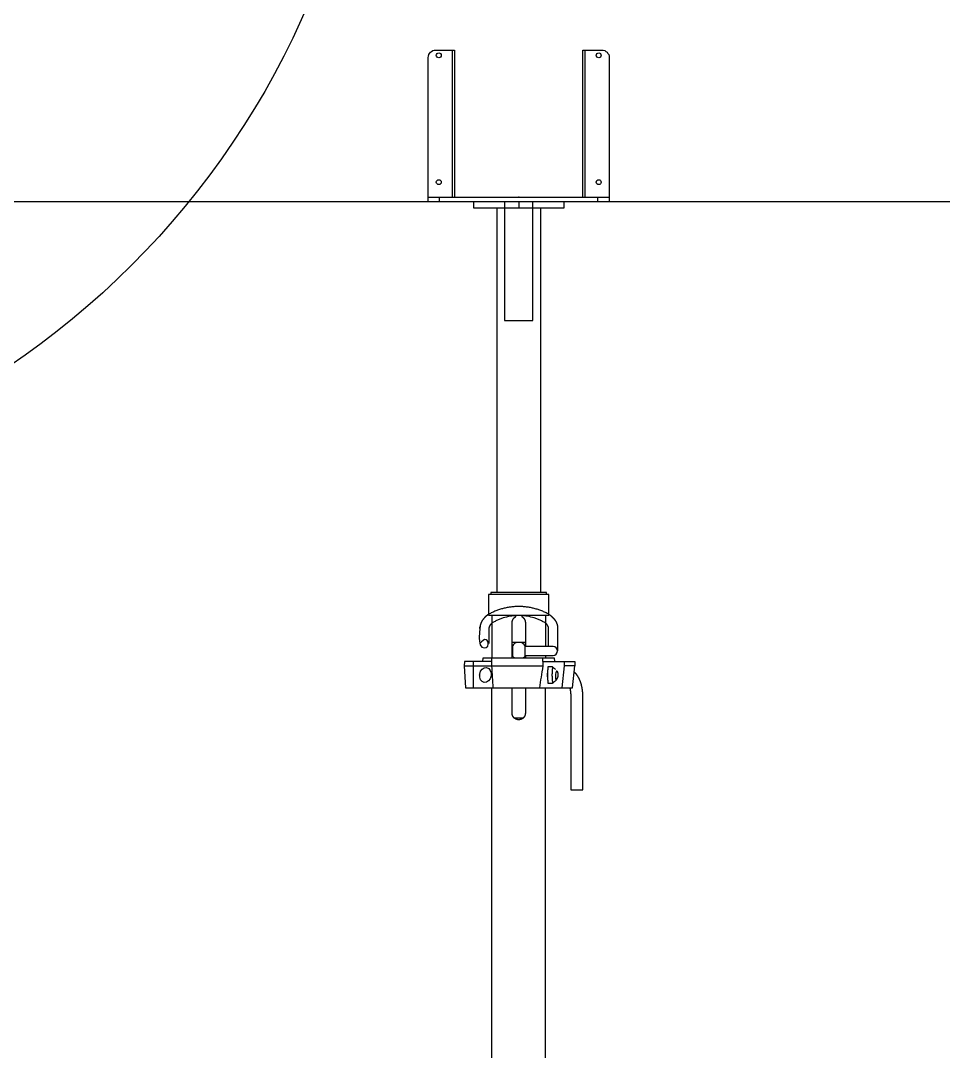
# Model space of a CAD drawing. Header units: millimetres. Extents: x 1924 to 471109, y -30014 to 109986.
# Drawn here: x 420185 to 421408, y 29978 to 31343 of the extents above; entities that cross this region are included whole.
import ezdxf

# ---------------------------------------------------------------- set-up
doc = ezdxf.new("R2010")
doc.units = ezdxf.units.MM
doc.header["$LTSCALE"] = 100
doc.linetypes.add('104', pattern=[4, 2, -2])
doc.layers.add('D NOSNIKY', color=7, linetype='Continuous', true_color=0x994d4d)
doc.layers.add('detaily', color=10, linetype='Continuous')
doc.layers.add('PERI_HELPLINE', color=140, linetype='Continuous', plot=False)
doc.layers.add('PERI_HIDDEN', color=30, linetype='104', plot=False)

msp = doc.modelspace()

# ---------------------------------------------------------------- linework, layer by layer
at = {"color": 0, "linetype": 'ByBlock'}
for p, q in [((420756.915, 31109.112), (420756.915, 31304.112)), ((420932.915, 31109.112), (420932.915, 31304.112)), ((420724.915, 31109.112), (420964.915, 31109.112))]:
    msp.add_line(p, q, dxfattribs=at).dxf.unprotected_set("ltscale", 0)
for p, q in [((420815.915, 31095.112), (420815.915, 30585.612)), ((420873.915, 31095.112), (420873.915, 30585.612)), ((420809.37, 30555.612), (420809.37, 30499.112)), ((420880.46, 30555.612), (420880.46, 30514.112)), ((420853.665, 30519.112), (420836.165, 30519.112)), ((420853.665, 30502.112), (420853.665, 30499.112)), ((420880.46, 30502.112), (420880.46, 30499.112)), ((420905.185, 30494.112), (420905.185, 30488.112)), ((420850.772, 30419.112), (420839.057, 30419.112))]:
    msp.add_line(p, q, dxfattribs=at)
msp.add_lwpolyline([(420929.915, 31109.112), (420929.915, 31304.112), (420954.915, 31304.112, -0.41421356), (420964.915, 31294.112), (420964.915, 31103.112), (420724.915, 31103.112), (420724.915, 31294.112, -0.41421356), (420734.915, 31304.112), (420759.915, 31304.112), (420759.915, 31109.112)], format="xyb", dxfattribs=at).dxf.unprotected_set("ltscale", 0)
msp.add_lwpolyline([(420904.915, 31103.112), (420784.915, 31103.112), (420784.915, 31095.112), (420904.915, 31095.112)], close=True)
msp.add_lwpolyline([(420884.915, 30555.612), (420884.915, 30582.612), (420804.915, 30582.612), (420804.915, 30555.612)], close=True, dxfattribs=at)
for points in [[(420881.915, 30582.612), (420881.915, 30585.612), (420807.915, 30585.612), (420807.915, 30582.612)], [(420836.165, 30499.112), (420836.165, 30545.612), (420836.166, 30545.757), (420836.17, 30545.902), (420836.176, 30546.049), (420836.185, 30546.196), (420836.197, 30546.343), (420836.21, 30546.491), (420836.227, 30546.639), (420836.246, 30546.788), (420836.268, 30546.936), (420836.292, 30547.085), (420836.319, 30547.233), (420836.348, 30547.382), (420836.38, 30547.53), (420836.414, 30547.678), (420836.451, 30547.825), (420836.491, 30547.972), (420836.533, 30548.119), (420836.578, 30548.265), (420836.625, 30548.41), (420836.675, 30548.555), (420836.727, 30548.698), (420836.782, 30548.841), (420836.84, 30548.982), (420836.9, 30549.123), (420836.963, 30549.262), (420837.028, 30549.4), (420837.096, 30549.537), (420837.166, 30549.673), (420837.238, 30549.807), (420837.312, 30549.94), (420837.388, 30550.071), (420837.467, 30550.2), (420837.548, 30550.328), (420837.63, 30550.455), (420837.715, 30550.579), (420837.801, 30550.702), (420837.889, 30550.823), (420837.979, 30550.943), (420838.07, 30551.06), (420838.163, 30551.175), (420838.257, 30551.288), (420838.353, 30551.399), (420838.451, 30551.508), (420838.549, 30551.615), (420838.649, 30551.72), (420838.751, 30551.822), (420838.854, 30551.922), (420838.959, 30552.022), (420839.067, 30552.12), (420839.177, 30552.217), (420839.289, 30552.312), (420839.403, 30552.406), (420839.519, 30552.499), (420839.637, 30552.59), (420839.757, 30552.679), (420839.879, 30552.766), (420840.003, 30552.852), (420840.128, 30552.935), (420840.255, 30553.017), (420840.384, 30553.097), (420840.514, 30553.174), (420840.646, 30553.25), (420840.78, 30553.323), (420840.915, 30553.394), (420840.915, 30555.612)], [(420848.915, 30555.612), (420848.915, 30553.394), (420849.05, 30553.323), (420849.183, 30553.25), (420849.315, 30553.174), (420849.446, 30553.097), (420849.574, 30553.017), (420849.701, 30552.935), (420849.827, 30552.852), (420849.951, 30552.766), (420850.072, 30552.679), (420850.192, 30552.59), (420850.31, 30552.499), (420850.427, 30552.406), (420850.541, 30552.312), (420850.653, 30552.217), (420850.762, 30552.12), (420850.87, 30552.022), (420850.976, 30551.922), (420851.079, 30551.822), (420851.18, 30551.72), (420851.28, 30551.615), (420851.379, 30551.508), (420851.476, 30551.399), (420851.572, 30551.288), (420851.667, 30551.175), (420851.76, 30551.06), (420851.851, 30550.943), (420851.941, 30550.823), (420852.029, 30550.702), (420852.115, 30550.579), (420852.199, 30550.455), (420852.282, 30550.328), (420852.362, 30550.2), (420852.441, 30550.071), (420852.518, 30549.94), (420852.592, 30549.807), (420852.664, 30549.673), (420852.734, 30549.537), (420852.801, 30549.4), (420852.867, 30549.262), (420852.929, 30549.123), (420852.989, 30548.982), (420853.047, 30548.841), (420853.102, 30548.698), (420853.155, 30548.555), (420853.204, 30548.41), (420853.252, 30548.265), (420853.296, 30548.119), (420853.339, 30547.972), (420853.378, 30547.825), (420853.415, 30547.678), (420853.45, 30547.53), (420853.481, 30547.382), (420853.511, 30547.233), (420853.538, 30547.085), (420853.562, 30546.936), (420853.583, 30546.788), (420853.602, 30546.639), (420853.619, 30546.491), (420853.633, 30546.343), (420853.644, 30546.196), (420853.653, 30546.049), (420853.66, 30545.902), (420853.663, 30545.757), (420853.665, 30545.612), (420853.665, 30514.112)], [(420884.994, 30556.517), (420884.994, 30556.517), (420885.072, 30556.464), (420885.151, 30556.41), (420885.229, 30556.356), (420885.307, 30556.302), (420885.385, 30556.247), (420885.462, 30556.193), (420885.54, 30556.138), (420885.617, 30556.083), (420885.694, 30556.028), (420885.771, 30555.973), (420885.847, 30555.918), (420885.923, 30555.863), (420886, 30555.807), (420886.076, 30555.752), (420886.151, 30555.696), (420886.227, 30555.64), (420886.302, 30555.584), (420886.377, 30555.528), (420886.452, 30555.472), (420886.527, 30555.415), (420886.601, 30555.359), (420886.675, 30555.302), (420886.749, 30555.245), (420886.823, 30555.188), (420886.897, 30555.131), (420886.97, 30555.073), (420887.043, 30555.016), (420887.116, 30554.958), (420887.189, 30554.901), (420887.261, 30554.843), (420887.334, 30554.785), (420887.406, 30554.726), (420887.478, 30554.668), (420887.549, 30554.61), (420887.621, 30554.551), (420887.692, 30554.492), (420887.763, 30554.433), (420887.833, 30554.374), (420887.904, 30554.315), (420887.974, 30554.256), (420888.044, 30554.196), (420888.114, 30554.137), (420888.184, 30554.077), (420888.253, 30554.017), (420888.322, 30553.957), (420888.391, 30553.896), (420888.46, 30553.836), (420888.528, 30553.776), (420888.597, 30553.715), (420888.665, 30553.654), (420888.732, 30553.593), (420888.8, 30553.532), (420888.867, 30553.471), (420888.934, 30553.409), (420889.001, 30553.347), (420889.068, 30553.286), (420889.134, 30553.224), (420889.201, 30553.162), (420889.267, 30553.1), (420889.332, 30553.037), (420889.398, 30552.975), (420889.463, 30552.912), (420889.528, 30552.849), (420889.593, 30552.786), (420889.658, 30552.723), (420889.722, 30552.66), (420889.786, 30552.596), (420889.85, 30552.533), (420889.914, 30552.469), (420889.977, 30552.405), (420890.04, 30552.341), (420890.103, 30552.277), (420890.166, 30552.212), (420890.228, 30552.148), (420890.29, 30552.083), (420890.352, 30552.018), (420890.414, 30551.953), (420890.475, 30551.888), (420890.536, 30551.823), (420890.597, 30551.757), (420890.658, 30551.692), (420890.718, 30551.626), (420890.778, 30551.56), (420890.838, 30551.494), (420890.898, 30551.428), (420890.957, 30551.362), (420891.016, 30551.295), (420891.075, 30551.228), (420891.133, 30551.162), (420891.192, 30551.095), (420891.25, 30551.027), (420891.308, 30550.96), (420891.365, 30550.893), (420891.422, 30550.825), (420891.479, 30550.757), (420891.536, 30550.689), (420891.593, 30550.621), (420891.649, 30550.553), (420891.705, 30550.485), (420891.76, 30550.416), (420891.816, 30550.348), (420891.871, 30550.279), (420891.926, 30550.21), (420891.98, 30550.141), (420892.034, 30550.071), (420892.088, 30550.002), (420892.142, 30549.932), (420892.196, 30549.863), (420892.249, 30549.793), (420892.302, 30549.723), (420892.354, 30549.652), (420892.406, 30549.582), (420892.459, 30549.511), (420892.51, 30549.441), (420892.562, 30549.37), (420892.613, 30549.299), (420892.664, 30549.228), (420892.714, 30549.156), (420892.765, 30549.085), (420892.815, 30549.013), (420892.864, 30548.941), (420892.914, 30548.87), (420892.963, 30548.797), (420893.012, 30548.725), (420893.06, 30548.653), (420893.109, 30548.58), (420893.157, 30548.508), (420893.204, 30548.435), (420893.252, 30548.362), (420893.299, 30548.288), (420893.345, 30548.215), (420893.392, 30548.142), (420893.438, 30548.068), (420893.484, 30547.994), (420893.529, 30547.92), (420893.575, 30547.846), (420893.62, 30547.772), (420893.664, 30547.697), (420893.708, 30547.623), (420893.752, 30547.548), (420893.796, 30547.473), (420893.84, 30547.398), (420893.883, 30547.323), (420893.925, 30547.248), (420893.968, 30547.172), (420894.01, 30547.096), (420894.052, 30547.02), (420894.093, 30546.944), (420894.134, 30546.868), (420894.175, 30546.792), (420894.216, 30546.716), (420894.256, 30546.639), (420894.296, 30546.562), (420894.335, 30546.485), (420894.375, 30546.408), (420894.414, 30546.331), (420894.452, 30546.253), (420894.491, 30546.176), (420894.528, 30546.098), (420894.566, 30546.02), (420894.603, 30545.942), (420894.64, 30545.864), (420894.677, 30545.786), (420894.713, 30545.707), (420894.749, 30545.628), (420894.784, 30545.55), (420894.819, 30545.471), (420894.854, 30545.392), (420894.889, 30545.312), (420894.923, 30545.233), (420894.956, 30545.153), (420894.99, 30545.074), (420895.023, 30544.994), (420895.055, 30544.914), (420895.088, 30544.834), (420895.12, 30544.753), (420895.151, 30544.673), (420895.182, 30544.592), (420895.213, 30544.512), (420895.244, 30544.431), (420895.274, 30544.35), (420895.303, 30544.269), (420895.333, 30544.188), (420895.362, 30544.106), (420895.39, 30544.025), (420895.419, 30543.943), (420895.447, 30543.862), (420895.474, 30543.78), (420895.501, 30543.698), (420895.528, 30543.616), (420895.554, 30543.534), (420895.58, 30543.452), (420895.606, 30543.369), (420895.631, 30543.287), (420895.656, 30543.204), (420895.681, 30543.122), (420895.705, 30543.039), (420895.728, 30542.956), (420895.752, 30542.873), (420895.775, 30542.79), (420895.797, 30542.707), (420895.819, 30542.623), (420895.841, 30542.54), (420895.863, 30542.457), (420895.884, 30542.373), (420895.904, 30542.289), (420895.925, 30542.206), (420895.944, 30542.122), (420895.964, 30542.038), (420895.983, 30541.954), (420896.002, 30541.87), (420896.02, 30541.786), (420896.038, 30541.701), (420896.055, 30541.617), (420896.072, 30541.533), (420896.089, 30541.448), (420896.105, 30541.364), (420896.121, 30541.279), (420896.136, 30541.194), (420896.151, 30541.109), (420896.166, 30541.025), (420896.18, 30540.94), (420896.194, 30540.855), (420896.208, 30540.77), (420896.221, 30540.685), (420896.233, 30540.6), (420896.245, 30540.514), (420896.257, 30540.429), (420896.268, 30540.344), (420896.279, 30540.258), (420896.29, 30540.173), (420896.3, 30540.088), (420896.31, 30540.002), (420896.319, 30539.916), (420896.328, 30539.831), (420896.336, 30539.745), (420896.344, 30539.66), (420896.352, 30539.574), (420896.359, 30539.488), (420896.366, 30539.402), (420896.372, 30539.316), (420896.378, 30539.231), (420896.383, 30539.145), (420896.388, 30539.059), (420896.393, 30538.973), (420896.397, 30538.887), (420896.401, 30538.801), (420896.404, 30538.715), (420896.407, 30538.629), (420896.409, 30538.542), (420896.411, 30538.456), (420896.413, 30538.37), (420896.414, 30538.284), (420896.415, 30538.198), (420896.415, 30538.112), (420896.415, 30508.112)], [(420809.37, 30544.891), (420809.299, 30544.829), (420809.23, 30544.768), (420809.161, 30544.706), (420809.093, 30544.644), (420809.025, 30544.583), (420808.958, 30544.521), (420808.892, 30544.46), (420808.827, 30544.398), (420808.762, 30544.337), (420808.698, 30544.276), (420808.635, 30544.214), (420808.572, 30544.153), (420808.51, 30544.092), (420808.449, 30544.031), (420808.388, 30543.97), (420808.328, 30543.909), (420808.269, 30543.848), (420808.21, 30543.787), (420808.153, 30543.726), (420808.096, 30543.666), (420808.039, 30543.605), (420807.984, 30543.545), (420807.929, 30543.485), (420807.874, 30543.425), (420807.821, 30543.365), (420807.768, 30543.305), (420807.716, 30543.246), (420807.664, 30543.186), (420807.614, 30543.127), (420807.563, 30543.067), (420807.514, 30543.008), (420807.465, 30542.949), (420807.417, 30542.89), (420807.37, 30542.832), (420807.323, 30542.773), (420807.277, 30542.714), (420807.232, 30542.656), (420807.187, 30542.598), (420807.143, 30542.54), (420807.099, 30542.482), (420807.057, 30542.425), (420807.014, 30542.367), (420806.973, 30542.31), (420806.932, 30542.252), (420806.892, 30542.195), (420806.852, 30542.139), (420806.813, 30542.082), (420806.775, 30542.025), (420806.737, 30541.969), (420806.7, 30541.913), (420806.663, 30541.857), (420806.628, 30541.801), (420806.592, 30541.745), (420806.558, 30541.69), (420806.524, 30541.634), (420806.49, 30541.579), (420806.457, 30541.524), (420806.425, 30541.469), (420806.393, 30541.415), (420806.362, 30541.36), (420806.331, 30541.306), (420806.302, 30541.252), (420806.272, 30541.198), (420806.243, 30541.145), (420806.215, 30541.091), (420806.187, 30541.038), (420806.16, 30540.985), (420806.134, 30540.932), (420806.108, 30540.88), (420806.082, 30540.827), (420806.057, 30540.775), (420806.033, 30540.723), (420806.009, 30540.671), (420805.986, 30540.62), (420805.963, 30540.568), (420805.941, 30540.517), (420805.919, 30540.466), (420805.898, 30540.416), (420805.878, 30540.365), (420805.858, 30540.315), (420805.838, 30540.265), (420805.819, 30540.215), (420805.8, 30540.166), (420805.782, 30540.116), (420805.765, 30540.067), (420805.748, 30540.019), (420805.731, 30539.97), (420805.715, 30539.922), (420805.7, 30539.873), (420805.684, 30539.826), (420805.67, 30539.778), (420805.656, 30539.73), (420805.642, 30539.683), (420805.628, 30539.636), (420805.615, 30539.589), (420805.603, 30539.542), (420805.591, 30539.496), (420805.579, 30539.449), (420805.568, 30539.403), (420805.557, 30539.357), (420805.547, 30539.311), (420805.537, 30539.265), (420805.528, 30539.22), (420805.518, 30539.174), (420805.51, 30539.129), (420805.501, 30539.084), (420805.493, 30539.039), (420805.486, 30538.994), (420805.479, 30538.949), (420805.472, 30538.904), (420805.466, 30538.859), (420805.46, 30538.815), (420805.454, 30538.77), (420805.449, 30538.726), (420805.444, 30538.682), (420805.44, 30538.638), (420805.436, 30538.594), (420805.432, 30538.55), (420805.426, 30538.462), (420805.421, 30538.374), (420805.417, 30538.286), (420805.415, 30538.199), (420805.415, 30538.112), (420805.415, 30518.112)], [(420884.415, 30514.112), (420884.415, 30538.112), (420884.414, 30538.199), (420884.412, 30538.287), (420884.409, 30538.375), (420884.404, 30538.463), (420884.398, 30538.551), (420884.391, 30538.64), (420884.382, 30538.73), (420884.377, 30538.774), (420884.371, 30538.819), (420884.365, 30538.864), (420884.359, 30538.909), (420884.353, 30538.954), (420884.346, 30539), (420884.338, 30539.045), (420884.331, 30539.091), (420884.322, 30539.136), (420884.314, 30539.182), (420884.305, 30539.228), (420884.295, 30539.274), (420884.286, 30539.32), (420884.275, 30539.366), (420884.265, 30539.413), (420884.254, 30539.459), (420884.242, 30539.506), (420884.23, 30539.553), (420884.218, 30539.6), (420884.205, 30539.647), (420884.191, 30539.694), (420884.178, 30539.742), (420884.163, 30539.789), (420884.149, 30539.837), (420884.133, 30539.885), (420884.118, 30539.933), (420884.102, 30539.981), (420884.085, 30540.03), (420884.068, 30540.078), (420884.05, 30540.127), (420884.032, 30540.176), (420884.014, 30540.225), (420883.995, 30540.274), (420883.975, 30540.324), (420883.955, 30540.373), (420883.934, 30540.423), (420883.913, 30540.473), (420883.892, 30540.523), (420883.869, 30540.574), (420883.847, 30540.625), (420883.824, 30540.675), (420883.8, 30540.726), (420883.776, 30540.778), (420883.751, 30540.829), (420883.725, 30540.881), (420883.699, 30540.933), (420883.673, 30540.985), (420883.646, 30541.037), (420883.618, 30541.09), (420883.59, 30541.143), (420883.561, 30541.196), (420883.532, 30541.249), (420883.502, 30541.302), (420883.472, 30541.356), (420883.441, 30541.41), (420883.409, 30541.464), (420883.377, 30541.519), (420883.344, 30541.574), (420883.311, 30541.629), (420883.276, 30541.684), (420883.242, 30541.739), (420883.207, 30541.795), (420883.171, 30541.851), (420883.134, 30541.907), (420883.097, 30541.963), (420883.059, 30542.02), (420883.02, 30542.077), (420882.981, 30542.134), (420882.942, 30542.191), (420882.901, 30542.248), (420882.86, 30542.305), (420882.818, 30542.363), (420882.776, 30542.421), (420882.733, 30542.479), (420882.689, 30542.537), (420882.645, 30542.595), (420882.6, 30542.653), (420882.554, 30542.712), (420882.508, 30542.77), (420882.461, 30542.829), (420882.413, 30542.888), (420882.365, 30542.947), (420882.316, 30543.007), (420882.266, 30543.066), (420882.216, 30543.126), (420882.165, 30543.185), (420882.113, 30543.245), (420882.061, 30543.305), (420882.008, 30543.365), (420881.954, 30543.425), (420881.9, 30543.485), (420881.845, 30543.545), (420881.789, 30543.606), (420881.733, 30543.666), (420881.676, 30543.727), (420881.618, 30543.787), (420881.559, 30543.848), (420881.5, 30543.909), (420881.44, 30543.97), (420881.38, 30544.031), (420881.319, 30544.092), (420881.257, 30544.153), (420881.194, 30544.214), (420881.131, 30544.276), (420881.067, 30544.337), (420881.002, 30544.398), (420880.937, 30544.46), (420880.871, 30544.521), (420880.804, 30544.583), (420880.737, 30544.644), (420880.669, 30544.706), (420880.6, 30544.768), (420880.53, 30544.829), (420880.46, 30544.891)], [(420808.879, 30499.112), (420808.874, 30498.114), (420808.868, 30497.115), (420808.862, 30496.115), (420808.857, 30495.114), (420808.851, 30494.112), (420772.862, 30494.112), (420772.446, 30488.112), (420877.384, 30488.112)], [(420785.083, 30459.112), (420784.946, 30488.112), (420785.027, 30494.112)], [(420797.403, 30494.112), (420797.665, 30499.112), (420892.015, 30499.112), (420892.277, 30494.112)], [(420808.992, 30499.112), (420808.98, 30496.922), (420808.968, 30494.728), (420808.956, 30492.528), (420808.944, 30490.322), (420808.933, 30488.112), (420809.135, 30484.299), (420809.337, 30480.542), (420809.541, 30476.838), (420809.745, 30473.188), (420809.95, 30469.591), (420810.155, 30466.046), (420810.361, 30462.553), (420810.569, 30459.112)], [(420872.724, 30459.112), (420873.278, 30462.542), (420873.84, 30466.025), (420874.41, 30469.563), (420874.988, 30473.156), (420875.574, 30476.807), (420876.168, 30480.515), (420876.772, 30484.283), (420877.384, 30488.112), (420876.861, 30499.112)], [(420877.099, 30494.112), (420919.185, 30494.112), (420919.185, 30488.112)], [(420772.446, 30488.112), (420774.532, 30459.112), (420916.101, 30459.112), (420919.185, 30488.112), (420905.185, 30488.112), (420902.101, 30459.112)], [(420912.524, 30459.112), (420912.564, 30458.959), (420912.603, 30458.805), (420912.642, 30458.65), (420912.68, 30458.494), (420912.718, 30458.338), (420912.755, 30458.181), (420912.792, 30458.023), (420912.828, 30457.864), (420912.864, 30457.704), (420912.899, 30457.543), (420912.934, 30457.382), (420912.968, 30457.22), (420913.001, 30457.057), (420913.034, 30456.894), (420913.098, 30456.565), (420913.159, 30456.233), (420913.219, 30455.899), (420913.276, 30455.562), (420913.33, 30455.223), (420913.382, 30454.881), (420913.431, 30454.538), (420913.478, 30454.192), (420913.522, 30453.844), (420913.564, 30453.495), (420913.603, 30453.144), (420913.64, 30452.791), (420913.673, 30452.437), (420913.705, 30452.081), (420913.733, 30451.724), (420913.759, 30451.366), (420913.782, 30451.007), (420913.803, 30450.647), (420913.821, 30450.287), (420913.836, 30449.925), (420913.848, 30449.563), (420913.858, 30449.201), (420913.865, 30448.838), (420913.869, 30448.475), (420913.87, 30448.112), (420913.87, 30324.112), (420929.87, 30324.112), (420929.87, 30448.112), (420929.87, 30448.406), (420929.868, 30448.701), (420929.864, 30448.995), (420929.86, 30449.289), (420929.854, 30449.584), (420929.846, 30449.878), (420929.837, 30450.172), (420929.827, 30450.466), (420929.816, 30450.76), (420929.803, 30451.053), (420929.789, 30451.347), (420929.773, 30451.64), (420929.756, 30451.933), (420929.738, 30452.226), (420929.718, 30452.518), (420929.697, 30452.811), (420929.675, 30453.103), (420929.651, 30453.394), (420929.626, 30453.686), (420929.6, 30453.977), (420929.572, 30454.268), (420929.543, 30454.558), (420929.512, 30454.848), (420929.481, 30455.138), (420929.447, 30455.427), (420929.413, 30455.715), (420929.377, 30456.004), (420929.34, 30456.291), (420929.301, 30456.579), (420929.261, 30456.866), (420929.22, 30457.152), (420929.177, 30457.437), (420929.134, 30457.723), (420929.088, 30458.007), (420929.042, 30458.291), (420928.994, 30458.574), (420928.944, 30458.857), (420928.894, 30459.139), (420928.842, 30459.421), (420928.788, 30459.701), (420928.733, 30459.981), (420928.677, 30460.261), (420928.62, 30460.539), (420928.561, 30460.817), (420928.501, 30461.094), (420928.44, 30461.371), (420928.377, 30461.646), (420928.313, 30461.921), (420928.247, 30462.195), (420928.18, 30462.469), (420928.112, 30462.741), (420928.042, 30463.012), (420927.971, 30463.283), (420927.899, 30463.553), (420927.825, 30463.822), (420927.75, 30464.09), (420927.674, 30464.357), (420927.596, 30464.623), (420927.517, 30464.888), (420927.436, 30465.152), (420927.354, 30465.416), (420927.271, 30465.678), (420927.186, 30465.939), (420927.1, 30466.199), (420927.056, 30466.329), (420927.013, 30466.458), (420926.968, 30466.588), (420926.924, 30466.717), (420926.879, 30466.845), (420926.833, 30466.974), (420926.788, 30467.102), (420926.742, 30467.23), (420926.696, 30467.357), (420926.649, 30467.485), (420926.602, 30467.612), (420926.554, 30467.738), (420926.507, 30467.865), (420926.459, 30467.991), (420926.41, 30468.117), (420926.362, 30468.243), (420926.313, 30468.368), (420926.263, 30468.493), (420926.213, 30468.618), (420926.163, 30468.743), (420926.113, 30468.867), (420926.062, 30468.991), (420926.011, 30469.114), (420925.959, 30469.238), (420925.907, 30469.361), (420925.855, 30469.484), (420925.802, 30469.606), (420925.749, 30469.728), (420925.696, 30469.85), (420925.642, 30469.972), (420925.588, 30470.093), (420925.533, 30470.214), (420925.479, 30470.335), (420925.423, 30470.455), (420925.368, 30470.575), (420925.312, 30470.695), (420925.255, 30470.814), (420925.199, 30470.933), (420925.142, 30471.052), (420925.084, 30471.17), (420925.026, 30471.289), (420924.968, 30471.406), (420924.909, 30471.524), (420924.85, 30471.641), (420924.791, 30471.758), (420924.731, 30471.874), (420924.671, 30471.991), (420924.61, 30472.107), (420924.549, 30472.222), (420924.488, 30472.337), (420924.426, 30472.452), (420924.364, 30472.567), (420924.302, 30472.681), (420924.239, 30472.795), (420924.175, 30472.908), (420924.112, 30473.021), (420924.047, 30473.134), (420923.983, 30473.247), (420923.918, 30473.359), (420923.853, 30473.471), (420923.787, 30473.582), (420923.721, 30473.693), (420923.654, 30473.804), (420923.587, 30473.914), (420923.52, 30474.024), (420923.452, 30474.134), (420923.384, 30474.243), (420923.315, 30474.352), (420923.246, 30474.461), (420923.176, 30474.569), (420923.106, 30474.677), (420923.036, 30474.784), (420922.965, 30474.892), (420922.894, 30474.998), (420922.823, 30475.105), (420922.75, 30475.211), (420922.678, 30475.316), (420922.605, 30475.422), (420922.532, 30475.526), (420922.458, 30475.631), (420922.384, 30475.735), (420922.309, 30475.839), (420922.234, 30475.942), (420922.158, 30476.045), (420922.082, 30476.148), (420922.006, 30476.25), (420921.929, 30476.352), (420921.851, 30476.453), (420921.774, 30476.554), (420921.695, 30476.655), (420921.616, 30476.755), (420921.537, 30476.855), (420921.457, 30476.954), (420921.377, 30477.053), (420921.296, 30477.152), (420921.215, 30477.25), (420921.133, 30477.347), (420921.051, 30477.445), (420920.968, 30477.541), (420920.885, 30477.638), (420920.801, 30477.733), (420920.717, 30477.829), (420920.632, 30477.924), (420920.546, 30478.018), (420920.461, 30478.112), (420920.374, 30478.206), (420920.287, 30478.299), (420920.2, 30478.391), (420920.112, 30478.483), (420920.024, 30478.575), (420919.935, 30478.666), (420919.845, 30478.757), (420919.755, 30478.847), (420919.664, 30478.937), (420919.573, 30479.026), (420919.481, 30479.114), (420919.389, 30479.202), (420919.296, 30479.29), (420919.203, 30479.377), (420919.109, 30479.464), (420919.014, 30479.55), (420918.919, 30479.635), (420918.824, 30479.72), (420918.727, 30479.805), (420918.631, 30479.888), (420918.533, 30479.972), (420918.435, 30480.055), (420918.337, 30480.137)], [(420809.415, 28641.112), (420809.415, 30335.362), (420809.37, 30350.362), (420809.37, 30459.112)], [(420853.665, 30459.112), (420853.665, 30425.612), (420853.664, 30425.508), (420853.662, 30425.404), (420853.659, 30425.3), (420853.654, 30425.195), (420853.649, 30425.09), (420853.641, 30424.985), (420853.633, 30424.879), (420853.623, 30424.773), (420853.612, 30424.668), (420853.6, 30424.562), (420853.586, 30424.455), (420853.571, 30424.349), (420853.555, 30424.243), (420853.537, 30424.137), (420853.518, 30424.031), (420853.498, 30423.924), (420853.477, 30423.818), (420853.454, 30423.712), (420853.43, 30423.607), (420853.404, 30423.501), (420853.377, 30423.395), (420853.349, 30423.29), (420853.32, 30423.185), (420853.289, 30423.08), (420853.257, 30422.976), (420853.224, 30422.872), (420853.189, 30422.768), (420853.153, 30422.665), (420853.116, 30422.562), (420853.077, 30422.46), (420853.037, 30422.358), (420852.996, 30422.257), (420852.954, 30422.156), (420852.91, 30422.056), (420852.865, 30421.957), (420852.818, 30421.858), (420852.771, 30421.76), (420852.722, 30421.662), (420852.672, 30421.565), (420852.621, 30421.469), (420852.568, 30421.374), (420852.515, 30421.279), (420852.46, 30421.185), (420852.405, 30421.092), (420852.348, 30420.999), (420852.29, 30420.908), (420852.232, 30420.817), (420852.172, 30420.727), (420852.111, 30420.638), (420852.05, 30420.55), (420851.987, 30420.463), (420851.924, 30420.377), (420851.86, 30420.292), (420851.795, 30420.208), (420851.729, 30420.125), (420851.662, 30420.043), (420851.594, 30419.961), (420851.526, 30419.881), (420851.457, 30419.802), (420851.388, 30419.725), (420851.317, 30419.648), (420851.246, 30419.572), (420851.175, 30419.498), (420851.102, 30419.425), (420851.029, 30419.352), (420850.955, 30419.281), (420850.879, 30419.21), (420850.802, 30419.139), (420850.725, 30419.07), (420850.646, 30419.001), (420850.566, 30418.932), (420850.485, 30418.865), (420850.402, 30418.798), (420850.319, 30418.732), (420850.235, 30418.667), (420850.15, 30418.603), (420850.064, 30418.54), (420849.977, 30418.477), (420849.889, 30418.416), (420849.8, 30418.355), (420849.71, 30418.295), (420849.619, 30418.237), (420849.528, 30418.179), (420849.435, 30418.122), (420849.342, 30418.067), (420849.248, 30418.012), (420849.153, 30417.958), (420849.058, 30417.906), (420848.962, 30417.855), (420848.865, 30417.805), (420848.767, 30417.756), (420848.669, 30417.708), (420848.57, 30417.662), (420848.471, 30417.617), (420848.37, 30417.573), (420848.27, 30417.53), (420848.168, 30417.489), (420848.067, 30417.449), (420847.964, 30417.411), (420847.862, 30417.373), (420847.758, 30417.337), (420847.655, 30417.303), (420847.551, 30417.269), (420847.446, 30417.237), (420847.341, 30417.206), (420847.236, 30417.177), (420847.131, 30417.149), (420847.026, 30417.122), (420846.92, 30417.097), (420846.814, 30417.073), (420846.708, 30417.05), (420846.602, 30417.028), (420846.496, 30417.008), (420846.39, 30416.989), (420846.283, 30416.972), (420846.177, 30416.955), (420846.071, 30416.94), (420845.965, 30416.927), (420845.859, 30416.914), (420845.753, 30416.903), (420845.647, 30416.893), (420845.542, 30416.885), (420845.437, 30416.878), (420845.332, 30416.872), (420845.227, 30416.867), (420845.122, 30416.864), (420845.018, 30416.862), (420844.915, 30416.862), (420844.811, 30416.862), (420844.707, 30416.864), (420844.603, 30416.867), (420844.498, 30416.872), (420844.393, 30416.878), (420844.288, 30416.885), (420844.182, 30416.893), (420844.076, 30416.903), (420843.971, 30416.914), (420843.865, 30416.927), (420843.758, 30416.94), (420843.652, 30416.955), (420843.546, 30416.972), (420843.44, 30416.989), (420843.334, 30417.008), (420843.227, 30417.028), (420843.121, 30417.05), (420843.015, 30417.073), (420842.909, 30417.097), (420842.804, 30417.122), (420842.698, 30417.149), (420842.593, 30417.177), (420842.488, 30417.206), (420842.383, 30417.237), (420842.279, 30417.269), (420842.175, 30417.303), (420842.071, 30417.337), (420841.968, 30417.373), (420841.865, 30417.411), (420841.763, 30417.449), (420841.661, 30417.489), (420841.56, 30417.53), (420841.459, 30417.573), (420841.359, 30417.617), (420841.259, 30417.662), (420841.161, 30417.708), (420841.062, 30417.756), (420840.965, 30417.805), (420840.868, 30417.855), (420840.772, 30417.906), (420840.676, 30417.958), (420840.581, 30418.012), (420840.487, 30418.067), (420840.394, 30418.122), (420840.302, 30418.179), (420840.21, 30418.237), (420840.12, 30418.295), (420840.03, 30418.355), (420839.941, 30418.416), (420839.853, 30418.477), (420839.766, 30418.54), (420839.68, 30418.603), (420839.595, 30418.667), (420839.51, 30418.732), (420839.427, 30418.798), (420839.345, 30418.865), (420839.264, 30418.932), (420839.184, 30419.001), (420839.105, 30419.07), (420839.027, 30419.139), (420838.95, 30419.21), (420838.875, 30419.281), (420838.8, 30419.352), (420838.727, 30419.425), (420838.655, 30419.498), (420838.583, 30419.572), (420838.512, 30419.648), (420838.442, 30419.725), (420838.372, 30419.802), (420838.303, 30419.881), (420838.235, 30419.961), (420838.168, 30420.043), (420838.101, 30420.125), (420838.035, 30420.208), (420837.97, 30420.292), (420837.906, 30420.377), (420837.842, 30420.463), (420837.78, 30420.55), (420837.718, 30420.638), (420837.658, 30420.727), (420837.598, 30420.817), (420837.539, 30420.908), (420837.482, 30420.999), (420837.425, 30421.092), (420837.369, 30421.185), (420837.315, 30421.279), (420837.261, 30421.374), (420837.209, 30421.469), (420837.158, 30421.565), (420837.108, 30421.662), (420837.059, 30421.76), (420837.011, 30421.858), (420836.965, 30421.957), (420836.92, 30422.056), (420836.876, 30422.156), (420836.833, 30422.257), (420836.792, 30422.358), (420836.752, 30422.46), (420836.714, 30422.562), (420836.676, 30422.665), (420836.64, 30422.768), (420836.606, 30422.872), (420836.572, 30422.976), (420836.54, 30423.08), (420836.51, 30423.185), (420836.48, 30423.29), (420836.452, 30423.395), (420836.425, 30423.501), (420836.4, 30423.607), (420836.376, 30423.712), (420836.353, 30423.818), (420836.331, 30423.924), (420836.311, 30424.031), (420836.292, 30424.137), (420836.275, 30424.243), (420836.258, 30424.349), (420836.243, 30424.455), (420836.23, 30424.562), (420836.217, 30424.668), (420836.206, 30424.773), (420836.197, 30424.879), (420836.188, 30424.985), (420836.181, 30425.09), (420836.175, 30425.195), (420836.171, 30425.3), (420836.167, 30425.404), (420836.165, 30425.508), (420836.165, 30425.612), (420836.165, 30459.112)], [(420880.415, 28641.112), (420880.415, 30335.362), (420880.46, 30350.362), (420880.46, 30459.112)]]:
    msp.add_lwpolyline(points, dxfattribs=at)
for points in [[(420838.915, 30499.112, -0.41421356), (420836.915, 30501.112), (420836.915, 30515.112)], [(420852.915, 30515.112), (420852.915, 30501.112, -0.41421356), (420850.915, 30499.112)], [(420852.915, 30502.112), (420890.415, 30502.112, 1), (420890.415, 30514.112), (420852.915, 30514.112)]]:
    msp.add_lwpolyline(points, format="xyb", dxfattribs=at)
for centre in [(420738.915, 31297.112), (420950.915, 31297.112), (420738.915, 31129.112), (420950.915, 31129.112)]:
    msp.add_circle(centre, 3.25, dxfattribs=at).dxf.unprotected_set("ltscale", 0)
for centre, start, end in [((420842.915, 30512.612), 90, 157.380135), ((420846.915, 30512.612), 22.619865, 90)]:
    msp.add_arc(centre, 6.5, start, end, dxfattribs=at)
msp.add_ellipse((420800.725, 30476.112), major_axis=(-1.499, -9.935), ratio=0.76164659, dxfattribs=at)
for centre, major_axis, ratio, start_param, end_param in [((420787.9, 30476.112), (1.456, -9.972), 0.50974852, 1.21159877, 1.5187321), ((420889.876, 30476.112), (0, 8.5), 0.8660254, 1.21344347, 1.92814919)]:
    msp.add_ellipse(centre, major_axis=major_axis, ratio=ratio, start_param=start_param, end_param=end_param, dxfattribs=at)
for points, weights, knots in [([(420804.915, 30556.558), (420804.875, 30556.538), (420804.836, 30556.517), (420804.797, 30556.491), (420804.757, 30556.464), (420804.718, 30556.437), (420804.679, 30556.41), (420804.64, 30556.383), (420804.601, 30556.356), (420804.562, 30556.329), (420804.523, 30556.302), (420804.484, 30556.274), (420804.445, 30556.247), (420804.406, 30556.22), (420804.367, 30556.193), (420804.329, 30556.165), (420804.29, 30556.138), (420804.251, 30556.111), (420804.213, 30556.083), (420804.174, 30556.056), (420804.136, 30556.028), (420804.097, 30556.001), (420804.059, 30555.973), (420804.021, 30555.946), (420803.982, 30555.918), (420803.944, 30555.891), (420803.906, 30555.863), (420803.868, 30555.835), (420803.83, 30555.807), (420803.792, 30555.78), (420803.754, 30555.752), (420803.716, 30555.724), (420803.678, 30555.696), (420803.641, 30555.668), (420803.603, 30555.64), (420803.565, 30555.612), (420803.527, 30555.584), (420803.49, 30555.556), (420803.452, 30555.528), (420803.415, 30555.5), (420803.378, 30555.472), (420803.34, 30555.443), (420803.303, 30555.415), (420803.266, 30555.387), (420803.228, 30555.359), (420803.191, 30555.33), (420803.154, 30555.302), (420803.117, 30555.273), (420803.08, 30555.245), (420803.043, 30555.216), (420803.006, 30555.188), (420802.969, 30555.159), (420802.933, 30555.131), (420802.896, 30555.102), (420802.859, 30555.073), (420802.823, 30555.045), (420802.786, 30555.016), (420802.749, 30554.987), (420802.713, 30554.958), (420802.677, 30554.929), (420802.64, 30554.9), (420802.604, 30554.871), (420802.568, 30554.842), (420802.531, 30554.813), (420802.495, 30554.784), (420802.459, 30554.755), (420802.423, 30554.726), (420802.387, 30554.697), (420802.351, 30554.668), (420802.315, 30554.638), (420802.279, 30554.609), (420802.244, 30554.58), (420802.208, 30554.551), (420802.172, 30554.521), (420802.137, 30554.492), (420802.101, 30554.462), (420802.065, 30554.433), (420802.03, 30554.403), (420801.995, 30554.374), (420801.959, 30554.344), (420801.924, 30554.314), (420801.889, 30554.285), (420801.854, 30554.255), (420801.818, 30554.225), (420801.783, 30554.195), (420801.748, 30554.166), (420801.713, 30554.136), (420801.679, 30554.106), (420801.644, 30554.076), (420801.609, 30554.046), (420801.574, 30554.016), (420801.54, 30553.986), (420801.505, 30553.956), (420801.47, 30553.925), (420801.436, 30553.895), (420801.401, 30553.865), (420801.367, 30553.835), (420801.333, 30553.805), (420801.298, 30553.774), (420801.264, 30553.744), (420801.23, 30553.714), (420801.196, 30553.683), (420801.162, 30553.653), (420801.128, 30553.622), (420801.094, 30553.592), (420801.06, 30553.561), (420801.026, 30553.53), (420800.992, 30553.5), (420800.959, 30553.469), (420800.925, 30553.438), (420800.892, 30553.408), (420800.858, 30553.377), (420800.825, 30553.346), (420800.791, 30553.315), (420800.758, 30553.284), (420800.725, 30553.253), (420800.691, 30553.222), (420800.658, 30553.191), (420800.625, 30553.16), (420800.592, 30553.129), (420800.559, 30553.098), (420800.526, 30553.067), (420800.493, 30553.035), (420800.46, 30553.004), (420800.428, 30552.973), (420800.395, 30552.941), (420800.362, 30552.91), (420800.33, 30552.879), (420800.297, 30552.847), (420800.265, 30552.816), (420800.232, 30552.784), (420800.2, 30552.753), (420800.168, 30552.721), (420800.136, 30552.689), (420800.103, 30552.658), (420800.071, 30552.626), (420800.039, 30552.594), (420800.007, 30552.563), (420799.975, 30552.531), (420799.944, 30552.499), (420799.912, 30552.467), (420799.88, 30552.435), (420799.848, 30552.403), (420799.817, 30552.371), (420799.785, 30552.339), (420799.754, 30552.307), (420799.722, 30552.275), (420799.691, 30552.243), (420799.66, 30552.21), (420799.629, 30552.178), (420799.597, 30552.146), (420799.566, 30552.114), (420799.535, 30552.081), (420799.504, 30552.049), (420799.473, 30552.016), (420799.443, 30551.984), (420799.412, 30551.951), (420799.381, 30551.919), (420799.35, 30551.886), (420799.32, 30551.854), (420799.289, 30551.821), (420799.259, 30551.788), (420799.228, 30551.756), (420799.198, 30551.723), (420799.168, 30551.69), (420799.138, 30551.657), (420799.107, 30551.624), (420799.077, 30551.591), (420799.047, 30551.558), (420799.017, 30551.525), (420798.988, 30551.492), (420798.958, 30551.459), (420798.928, 30551.426), (420798.898, 30551.393), (420798.869, 30551.36), (420798.839, 30551.327), (420798.81, 30551.293), (420798.78, 30551.26), (420798.751, 30551.227), (420798.722, 30551.193), (420798.692, 30551.16), (420798.663, 30551.126), (420798.634, 30551.093), (420798.605, 30551.059), (420798.576, 30551.026), (420798.547, 30550.992), (420798.518, 30550.959), (420798.49, 30550.925), (420798.461, 30550.891), (420798.432, 30550.857), (420798.404, 30550.824), (420798.375, 30550.79), (420798.347, 30550.756), (420798.318, 30550.722), (420798.29, 30550.688), (420798.262, 30550.654), (420798.234, 30550.62), (420798.206, 30550.586), (420798.178, 30550.552), (420798.15, 30550.518), (420798.122, 30550.483), (420798.094, 30550.449), (420798.066, 30550.415), (420798.039, 30550.381), (420798.011, 30550.346), (420797.983, 30550.312), (420797.956, 30550.278), (420797.928, 30550.243), (420797.901, 30550.209), (420797.874, 30550.174), (420797.847, 30550.14), (420797.82, 30550.105), (420797.792, 30550.07), (420797.765, 30550.036), (420797.739, 30550.001), (420797.712, 30549.966), (420797.685, 30549.931), (420797.658, 30549.896), (420797.632, 30549.862), (420797.605, 30549.827), (420797.578, 30549.792), (420797.552, 30549.757), (420797.526, 30549.722), (420797.499, 30549.687), (420797.473, 30549.651), (420797.447, 30549.616), (420797.421, 30549.581), (420797.395, 30549.546), (420797.369, 30549.511), (420797.343, 30549.475), (420797.317, 30549.44), (420797.292, 30549.405), (420797.266, 30549.369), (420797.24, 30549.334), (420797.215, 30549.298), (420797.189, 30549.263), (420797.164, 30549.227), (420797.139, 30549.191), (420797.114, 30549.156), (420797.088, 30549.12), (420797.063, 30549.084), (420797.038, 30549.049), (420797.013, 30549.013), (420796.989, 30548.977), (420796.964, 30548.941), (420796.939, 30548.905), (420796.914, 30548.869), (420796.89, 30548.833), (420796.865, 30548.797), (420796.841, 30548.761), (420796.817, 30548.725), (420796.792, 30548.689), (420796.768, 30548.652), (420796.744, 30548.616), (420796.72, 30548.58), (420796.696, 30548.544), (420796.672, 30548.507), (420796.648, 30548.471), (420796.624, 30548.434), (420796.601, 30548.398), (420796.577, 30548.361), (420796.554, 30548.325), (420796.53, 30548.288), (420796.507, 30548.252), (420796.483, 30548.215), (420796.46, 30548.178), (420796.437, 30548.141), (420796.414, 30548.105), (420796.391, 30548.068), (420796.368, 30548.031), (420796.345, 30547.994), (420796.322, 30547.957), (420796.3, 30547.92), (420796.277, 30547.883), (420796.254, 30547.846), (420796.232, 30547.809), (420796.21, 30547.772), (420796.187, 30547.735), (420796.165, 30547.697), (420796.143, 30547.66), (420796.121, 30547.623), (420796.099, 30547.585), (420796.077, 30547.548), (420796.055, 30547.511), (420796.033, 30547.473), (420796.011, 30547.436), (420795.99, 30547.398), (420795.968, 30547.361), (420795.947, 30547.323), (420795.925, 30547.285), (420795.904, 30547.248), (420795.883, 30547.21), (420795.862, 30547.172), (420795.841, 30547.134), (420795.82, 30547.096), (420795.799, 30547.058), (420795.778, 30547.021), (420795.757, 30546.983), (420795.736, 30546.945), (420795.716, 30546.906), (420795.695, 30546.868), (420795.675, 30546.83), (420795.654, 30546.792), (420795.634, 30546.754), (420795.614, 30546.716), (420795.594, 30546.677), (420795.574, 30546.639), (420795.554, 30546.601), (420795.534, 30546.562), (420795.514, 30546.524), (420795.494, 30546.485), (420795.474, 30546.447), (420795.455, 30546.408), (420795.435, 30546.37), (420795.416, 30546.331), (420795.397, 30546.292), (420795.377, 30546.253), (420795.358, 30546.215), (420795.339, 30546.176), (420795.32, 30546.137), (420795.301, 30546.098), (420795.282, 30546.059), (420795.264, 30546.02), (420795.245, 30545.981), (420795.226, 30545.942), (420795.208, 30545.903), (420795.189, 30545.864), (420795.171, 30545.825), (420795.153, 30545.785), (420795.135, 30545.746), (420795.117, 30545.707), (420795.099, 30545.668), (420795.081, 30545.628), (420795.063, 30545.589), (420795.045, 30545.549), (420795.028, 30545.51), (420795.01, 30545.47), (420794.993, 30545.431), (420794.976, 30545.391), (420794.958, 30545.352), (420794.941, 30545.312), (420794.924, 30545.272), (420794.907, 30545.232), (420794.89, 30545.193), (420794.873, 30545.153), (420794.857, 30545.113), (420794.84, 30545.073), (420794.824, 30545.033), (420794.807, 30544.993), (420794.791, 30544.953), (420794.774, 30544.913), (420794.758, 30544.873), (420794.742, 30544.833), (420794.726, 30544.793), (420794.71, 30544.753), (420794.694, 30544.713), (420794.679, 30544.672), (420794.663, 30544.632), (420794.647, 30544.592), (420794.632, 30544.552), (420794.617, 30544.511), (420794.601, 30544.471), (420794.586, 30544.43), (420794.571, 30544.39), (420794.556, 30544.35), (420794.541, 30544.309), (420794.526, 30544.268), (420794.512, 30544.228), (420794.497, 30544.187), (420794.482, 30544.147), (420794.468, 30544.106), (420794.454, 30544.065), (420794.439, 30544.025), (420794.425, 30543.984), (420794.411, 30543.943), (420794.397, 30543.902), (420794.383, 30543.861), (420794.369, 30543.82), (420794.356, 30543.779), (420794.342, 30543.739), (420794.329, 30543.698), (420794.315, 30543.657), (420794.302, 30543.616), (420794.289, 30543.574), (420794.275, 30543.533), (420794.262, 30543.492), (420794.249, 30543.451), (420794.237, 30543.41), (420794.224, 30543.369), (420794.211, 30543.328), (420794.199, 30543.286), (420794.186, 30543.245), (420794.174, 30543.204), (420794.161, 30543.162), (420794.149, 30543.121), (420794.137, 30543.08), (420794.125, 30543.038), (420794.113, 30542.997), (420794.101, 30542.955), (420794.09, 30542.914), (420794.078, 30542.872), (420794.066, 30542.831), (420794.055, 30542.789), (420794.044, 30542.748), (420794.032, 30542.706), (420794.021, 30542.665), (420794.01, 30542.623), (420793.999, 30542.581), (420793.988, 30542.54), (420793.978, 30542.498), (420793.967, 30542.456), (420793.957, 30542.414), (420793.946, 30542.373), (420793.936, 30542.331), (420793.925, 30542.289), (420793.915, 30542.247), (420793.905, 30542.205), (420793.895, 30542.163), (420793.885, 30542.121), (420793.876, 30542.079), (420793.866, 30542.037), (420793.856, 30541.995), (420793.847, 30541.953), (420793.837, 30541.911), (420793.828, 30541.869), (420793.819, 30541.827), (420793.81, 30541.785), (420793.801, 30541.743), (420793.792, 30541.701), (420793.783, 30541.659), (420793.775, 30541.617), (420793.766, 30541.574), (420793.757, 30541.532), (420793.749, 30541.49), (420793.741, 30541.448), (420793.733, 30541.406), (420793.725, 30541.363), (420793.717, 30541.321), (420793.709, 30541.279), (420793.701, 30541.236), (420793.693, 30541.194), (420793.686, 30541.152), (420793.678, 30541.109), (420793.671, 30541.067), (420793.664, 30541.024), (420793.656, 30540.982), (420793.649, 30540.94), (420793.642, 30540.897), (420793.635, 30540.855), (420793.629, 30540.812), (420793.622, 30540.77), (420793.616, 30540.727), (420793.609, 30540.684), (420793.603, 30540.642), (420793.596, 30540.599), (420793.59, 30540.557), (420793.584, 30540.514), (420793.578, 30540.472), (420793.573, 30540.429), (420793.567, 30540.386), (420793.561, 30540.344), (420793.556, 30540.301), (420793.55, 30540.258), (420793.545, 30540.216), (420793.54, 30540.173), (420793.535, 30540.13), (420793.53, 30540.087), (420793.525, 30540.045), (420793.52, 30540.002), (420793.515, 30539.959), (420793.511, 30539.916), (420793.506, 30539.874), (420793.502, 30539.831), (420793.498, 30539.788), (420793.493, 30539.745), (420793.489, 30539.702), (420793.485, 30539.659), (420793.482, 30539.617), (420793.478, 30539.574), (420793.474, 30539.531), (420793.471, 30539.488), (420793.467, 30539.445), (420793.464, 30539.402), (420793.461, 30539.359), (420793.458, 30539.316), (420793.455, 30539.273), (420793.452, 30539.23), (420793.449, 30539.188), (420793.446, 30539.145), (420793.444, 30539.102), (420793.441, 30539.059), (420793.439, 30539.016), (420793.437, 30538.973), (420793.435, 30538.93), (420793.433, 30538.887), (420793.431, 30538.844), (420793.429, 30538.801), (420793.427, 30538.758), (420793.426, 30538.715), (420793.424, 30538.672), (420793.423, 30538.628), (420793.421, 30538.585), (420793.42, 30538.542), (420793.419, 30538.499), (420793.418, 30538.456), (420793.418, 30538.413), (420793.417, 30538.37), (420793.416, 30538.327), (420793.416, 30538.284), (420793.415, 30538.241), (420793.415, 30538.198), (420793.415, 30538.155), (420793.415, 30538.112), (420793.415, 30528.112), (420793.415, 30518.112), (420793.415, 30512.915), (420799.415, 30512.915), (420805.415, 30512.915), (420805.415, 30518.112), (420805.415, 30523.308), (420799.415, 30523.308), (420793.415, 30523.308), (420793.415, 30518.112)], [1, 1, 1, 1, 1, 1, 1, 1, 1, 1, 1, 1, 1, 1, 1, 1, 1, 1, 1, 1, 1, 1, 1, 1, 1, 1, 1, 1, 1, 1, 1, 1, 1, 1, 1, 1, 1, 1, 1, 1, 1, 1, 1, 1, 1, 1, 1, 1, 1, 1, 1, 1, 1, 1, 1, 1, 1, 1, 1, 1, 1, 1, 1, 1, 1, 1, 1, 1, 1, 1, 1, 1, 1, 1, 1, 1, 1, 1, 1, 1, 1, 1, 1, 1, 1, 1, 1, 1, 1, 1, 1, 1, 1, 1, 1, 1, 1, 1, 1, 1, 1, 1, 1, 1, 1, 1, 1, 1, 1, 1, 1, 1, 1, 1, 1, 1, 1, 1, 1, 1, 1, 1, 1, 1, 1, 1, 1, 1, 1, 1, 1, 1, 1, 1, 1, 1, 1, 1, 1, 1, 1, 1, 1, 1, 1, 1, 1, 1, 1, 1, 1, 1, 1, 1, 1, 1, 1, 1, 1, 1, 1, 1, 1, 1, 1, 1, 1, 1, 1, 1, 1, 1, 1, 1, 1, 1, 1, 1, 1, 1, 1, 1, 1, 1, 1, 1, 1, 1, 1, 1, 1, 1, 1, 1, 1, 1, 1, 1, 1, 1, 1, 1, 1, 1, 1, 1, 1, 1, 1, 1, 1, 1, 1, 1, 1, 1, 1, 1, 1, 1, 1, 1, 1, 1, 1, 1, 1, 1, 1, 1, 1, 1, 1, 1, 1, 1, 1, 1, 1, 1, 1, 1, 1, 1, 1, 1, 1, 1, 1, 1, 1, 1, 1, 1, 1, 1, 1, 1, 1, 1, 1, 1, 1, 1, 1, 1, 1, 1, 1, 1, 1, 1, 1, 1, 1, 1, 1, 1, 1, 1, 1, 1, 1, 1, 1, 1, 1, 1, 1, 1, 1, 1, 1, 1, 1, 1, 1, 1, 1, 1, 1, 1, 1, 1, 1, 1, 1, 1, 1, 1, 1, 1, 1, 1, 1, 1, 1, 1, 1, 1, 1, 1, 1, 1, 1, 1, 1, 1, 1, 1, 1, 1, 1, 1, 1, 1, 1, 1, 1, 1, 1, 1, 1, 1, 1, 1, 1, 1, 1, 1, 1, 1, 1, 1, 1, 1, 1, 1, 1, 1, 1, 1, 1, 1, 1, 1, 1, 1, 1, 1, 1, 1, 1, 1, 1, 1, 1, 1, 1, 1, 1, 1, 1, 1, 1, 1, 1, 1, 1, 1, 1, 1, 1, 1, 1, 1, 1, 1, 1, 1, 1, 1, 1, 1, 1, 1, 1, 1, 1, 1, 1, 1, 1, 1, 1, 1, 1, 1, 1, 1, 1, 1, 1, 1, 1, 1, 1, 1, 1, 1, 1, 1, 1, 1, 1, 1, 1, 1, 1, 1, 1, 1, 1, 1, 1, 1, 1, 1, 1, 1, 1, 1, 1, 1, 1, 1, 1, 1, 1, 1, 1, 1, 1, 1, 1, 1, 1, 1, 1, 1, 1, 1, 1, 1, 1, 1, 1, 1, 1, 1, 1, 1, 1, 1, 1, 1, 1, 1, 1, 1, 1, 1, 1, 1, 1, 1, 1, 1, 1, 1, 1, 1, 1, 1, 1, 1, 1, 1, 1, 1, 1, 1, 1, 1, 1, 0.707106781187, 1, 0.707106781187, 1, 0.707106781187, 1, 0.707106781187, 1], [0, 0, 0, 1, 1, 2, 2, 3, 3, 4, 4, 5, 5, 6, 6, 7, 7, 8, 8, 9, 9, 10, 10, 11, 11, 12, 12, 13, 13, 14, 14, 15, 15, 16, 16, 17, 17, 18, 18, 19, 19, 20, 20, 21, 21, 22, 22, 23, 23, 24, 24, 25, 25, 26, 26, 27, 27, 28, 28, 29, 29, 30, 30, 31, 31, 32, 32, 33, 33, 34, 34, 35, 35, 36, 36, 37, 37, 38, 38, 39, 39, 40, 40, 41, 41, 42, 42, 43, 43, 44, 44, 45, 45, 46, 46, 47, 47, 48, 48, 49, 49, 50, 50, 51, 51, 52, 52, 53, 53, 54, 54, 55, 55, 56, 56, 57, 57, 58, 58, 59, 59, 60, 60, 61, 61, 62, 62, 63, 63, 64, 64, 65, 65, 66, 66, 67, 67, 68, 68, 69, 69, 70, 70, 71, 71, 72, 72, 73, 73, 74, 74, 75, 75, 76, 76, 77, 77, 78, 78, 79, 79, 80, 80, 81, 81, 82, 82, 83, 83, 84, 84, 85, 85, 86, 86, 87, 87, 88, 88, 89, 89, 90, 90, 91, 91, 92, 92, 93, 93, 94, 94, 95, 95, 96, 96, 97, 97, 98, 98, 99, 99, 100, 100, 101, 101, 102, 102, 103, 103, 104, 104, 105, 105, 106, 106, 107, 107, 108, 108, 109, 109, 110, 110, 111, 111, 112, 112, 113, 113, 114, 114, 115, 115, 116, 116, 117, 117, 118, 118, 119, 119, 120, 120, 121, 121, 122, 122, 123, 123, 124, 124, 125, 125, 126, 126, 127, 127, 128, 128, 129, 129, 130, 130, 131, 131, 132, 132, 133, 133, 134, 134, 135, 135, 136, 136, 137, 137, 138, 138, 139, 139, 140, 140, 141, 141, 142, 142, 143, 143, 144, 144, 145, 145, 146, 146, 147, 147, 148, 148, 149, 149, 150, 150, 151, 151, 152, 152, 153, 153, 154, 154, 155, 155, 156, 156, 157, 157, 158, 158, 159, 159, 160, 160, 161, 161, 162, 162, 163, 163, 164, 164, 165, 165, 166, 166, 167, 167, 168, 168, 169, 169, 170, 170, 171, 171, 172, 172, 173, 173, 174, 174, 175, 175, 176, 176, 177, 177, 178, 178, 179, 179, 180, 180, 181, 181, 182, 182, 183, 183, 184, 184, 185, 185, 186, 186, 187, 187, 188, 188, 189, 189, 190, 190, 191, 191, 192, 192, 193, 193, 194, 194, 195, 195, 196, 196, 197, 197, 198, 198, 199, 199, 200, 200, 201, 201, 202, 202, 203, 203, 204, 204, 205, 205, 206, 206, 207, 207, 208, 208, 209, 209, 210, 210, 211, 211, 212, 212, 213, 213, 214, 214, 215, 215, 216, 216, 217, 217, 218, 218, 219, 219, 220, 220, 221, 221, 222, 222, 223, 223, 224, 224, 225, 225, 226, 226, 227, 227, 228, 228, 229, 229, 230, 230, 231, 231, 232, 232, 233, 233, 234, 234, 235, 235, 236, 236, 237, 237, 238, 238, 239, 239, 240, 240, 241, 241, 242, 242, 243, 243, 244, 244, 245, 245, 246, 246, 247, 247, 248, 248, 249, 249, 250, 250, 251, 251, 252, 252, 253, 253, 254, 254, 255, 255, 256, 256, 257, 257, 258.57079633, 258.57079633, 260.14159265, 260.14159265, 261.71238898, 261.71238898, 263.28318531, 263.28318531, 263.28318531]), ([(420889.782, 30486.852), (420886.751, 30487.992), (420883.72, 30486.852), (420883.686, 30486.625), (420883.653, 30486.399), (420883.621, 30486.172), (420883.589, 30485.945), (420883.558, 30485.716), (420883.527, 30485.488), (420883.498, 30485.259), (420883.469, 30485.029), (420883.441, 30484.799), (420883.413, 30484.569), (420883.387, 30484.338), (420883.36, 30484.107), (420883.335, 30483.876), (420883.311, 30483.644), (420883.287, 30483.412), (420883.264, 30483.18), (420883.242, 30482.948), (420883.22, 30482.716), (420883.2, 30482.484), (420883.18, 30482.251), (420883.161, 30482.019), (420883.142, 30481.787), (420883.125, 30481.555), (420883.108, 30481.323), (420883.092, 30481.091), (420883.076, 30480.859), (420883.062, 30480.628), (420883.047, 30480.397), (420883.034, 30480.166), (420883.022, 30479.936), (420883.01, 30479.706), (420882.999, 30479.476), (420882.989, 30479.248), (420882.979, 30479.019), (420882.97, 30478.791), (420882.962, 30478.563), (420882.955, 30478.337), (420882.947, 30478.11), (420882.942, 30477.885), (420882.936, 30477.66), (420882.932, 30477.437), (420882.928, 30477.213), (420882.925, 30476.992), (420882.922, 30476.77), (420882.921, 30476.55), (420882.919, 30476.33), (420882.919, 30476.112), (420882.919, 30475.893), (420882.921, 30475.673), (420882.922, 30475.453), (420882.925, 30475.232), (420882.928, 30475.01), (420882.932, 30474.786), (420882.936, 30474.563), (420882.942, 30474.338), (420882.947, 30474.113), (420882.955, 30473.886), (420882.962, 30473.66), (420882.97, 30473.432), (420882.979, 30473.205), (420882.989, 30472.976), (420882.999, 30472.747), (420883.01, 30472.517), (420883.022, 30472.287), (420883.034, 30472.057), (420883.047, 30471.826), (420883.062, 30471.595), (420883.076, 30471.364), (420883.092, 30471.132), (420883.108, 30470.9), (420883.125, 30470.668), (420883.142, 30470.436), (420883.161, 30470.204), (420883.18, 30469.972), (420883.2, 30469.739), (420883.22, 30469.507), (420883.242, 30469.275), (420883.264, 30469.043), (420883.287, 30468.811), (420883.311, 30468.579), (420883.335, 30468.348), (420883.36, 30468.116), (420883.387, 30467.885), (420883.413, 30467.654), (420883.441, 30467.424), (420883.469, 30467.194), (420883.498, 30466.965), (420883.527, 30466.735), (420883.558, 30466.507), (420883.589, 30466.278), (420883.621, 30466.051), (420883.653, 30465.824), (420883.686, 30465.598), (420883.72, 30465.372), (420886.751, 30464.231), (420889.782, 30465.372)], [1, 0.950785715177, 1, 1, 1, 1, 1, 1, 1, 1, 1, 1, 1, 1, 1, 1, 1, 1, 1, 1, 1, 1, 1, 1, 1, 1, 1, 1, 1, 1, 1, 1, 1, 1, 1, 1, 1, 1, 1, 1, 1, 1, 1, 1, 1, 1, 1, 1, 1, 1, 1, 1, 1, 1, 1, 1, 1, 1, 1, 1, 1, 1, 1, 1, 1, 1, 1, 1, 1, 1, 1, 1, 1, 1, 1, 1, 1, 1, 1, 1, 1, 1, 1, 1, 1, 1, 1, 1, 1, 1, 1, 1, 1, 1, 1, 1, 1, 0.950785715177, 1], [0, 0, 0, 0.63006884, 0.63006884, 1.63006884, 1.63006884, 2.63006884, 2.63006884, 3.63006884, 3.63006884, 4.63006884, 4.63006884, 5.63006884, 5.63006884, 6.63006884, 6.63006884, 7.63006884, 7.63006884, 8.63006884, 8.63006884, 9.63006884, 9.63006884, 10.63006884, 10.63006884, 11.63006884, 11.63006884, 12.63006884, 12.63006884, 13.63006884, 13.63006884, 14.63006884, 14.63006884, 15.63006884, 15.63006884, 16.63006884, 16.63006884, 17.63006884, 17.63006884, 18.63006884, 18.63006884, 19.63006884, 19.63006884, 20.63006884, 20.63006884, 21.63006884, 21.63006884, 22.63006884, 22.63006884, 23.63006884, 23.63006884, 24.63006884, 24.63006884, 25.63006884, 25.63006884, 26.63006884, 26.63006884, 27.63006884, 27.63006884, 28.63006884, 28.63006884, 29.63006884, 29.63006884, 30.63006884, 30.63006884, 31.63006884, 31.63006884, 32.63006884, 32.63006884, 33.63006884, 33.63006884, 34.63006884, 34.63006884, 35.63006884, 35.63006884, 36.63006884, 36.63006884, 37.63006884, 37.63006884, 38.63006884, 38.63006884, 39.63006884, 39.63006884, 40.63006884, 40.63006884, 41.63006884, 41.63006884, 42.63006884, 42.63006884, 43.63006884, 43.63006884, 44.63006884, 44.63006884, 45.63006884, 45.63006884, 46.63006884, 46.63006884, 47.63006884, 47.63006884, 48.26013767, 48.26013767, 48.26013767]), ([(420893.902, 30483.228), (420891.842, 30485.04), (420889.782, 30486.852), (420889.748, 30486.625), (420889.715, 30486.399), (420889.683, 30486.172), (420889.651, 30485.945), (420889.62, 30485.716), (420889.589, 30485.488), (420889.56, 30485.259), (420889.531, 30485.029), (420889.503, 30484.799), (420889.475, 30484.569), (420889.449, 30484.338), (420889.422, 30484.107), (420889.398, 30483.876), (420889.373, 30483.644), (420889.35, 30483.412), (420889.326, 30483.18), (420889.304, 30482.948), (420889.283, 30482.716), (420889.262, 30482.484), (420889.242, 30482.251), (420889.223, 30482.019), (420889.204, 30481.787), (420889.187, 30481.555), (420889.17, 30481.323), (420889.154, 30481.091), (420889.138, 30480.859), (420889.124, 30480.628), (420889.109, 30480.397), (420889.097, 30480.166), (420889.084, 30479.936), (420889.072, 30479.706), (420889.061, 30479.476), (420889.051, 30479.248), (420889.041, 30479.019), (420889.032, 30478.791), (420889.024, 30478.563), (420889.017, 30478.337), (420889.01, 30478.11), (420889.004, 30477.885), (420888.998, 30477.66), (420888.994, 30477.437), (420888.99, 30477.213), (420888.987, 30476.992), (420888.984, 30476.77), (420888.983, 30476.55), (420888.981, 30476.33), (420888.981, 30476.112), (420888.981, 30475.893), (420888.983, 30475.673), (420888.984, 30475.453), (420888.987, 30475.232), (420888.99, 30475.01), (420888.994, 30474.786), (420888.998, 30474.563), (420889.004, 30474.338), (420889.01, 30474.113), (420889.017, 30473.886), (420889.024, 30473.66), (420889.032, 30473.432), (420889.041, 30473.205), (420889.051, 30472.976), (420889.061, 30472.747), (420889.072, 30472.517), (420889.084, 30472.287), (420889.097, 30472.057), (420889.109, 30471.826), (420889.124, 30471.595), (420889.138, 30471.364), (420889.154, 30471.132), (420889.17, 30470.9), (420889.187, 30470.668), (420889.204, 30470.436), (420889.223, 30470.204), (420889.242, 30469.972), (420889.262, 30469.739), (420889.283, 30469.507), (420889.304, 30469.275), (420889.326, 30469.043), (420889.35, 30468.811), (420889.373, 30468.579), (420889.398, 30468.348), (420889.422, 30468.116), (420889.449, 30467.885), (420889.475, 30467.654), (420889.503, 30467.424), (420889.531, 30467.194), (420889.56, 30466.965), (420889.589, 30466.735), (420889.62, 30466.507), (420889.651, 30466.278), (420889.683, 30466.051), (420889.715, 30465.824), (420889.748, 30465.598), (420889.782, 30465.372), (420891.842, 30467.183), (420893.902, 30468.995), (420897.237, 30471.511), (420897.237, 30476.112), (420897.237, 30480.712), (420893.902, 30483.228), (420893.902, 30476.112), (420893.902, 30468.995)], [1, 1, 1, 1, 1, 1, 1, 1, 1, 1, 1, 1, 1, 1, 1, 1, 1, 1, 1, 1, 1, 1, 1, 1, 1, 1, 1, 1, 1, 1, 1, 1, 1, 1, 1, 1, 1, 1, 1, 1, 1, 1, 1, 1, 1, 1, 1, 1, 1, 1, 1, 1, 1, 1, 1, 1, 1, 1, 1, 1, 1, 1, 1, 1, 1, 1, 1, 1, 1, 1, 1, 1, 1, 1, 1, 1, 1, 1, 1, 1, 1, 1, 1, 1, 1, 1, 1, 1, 1, 1, 1, 1, 1, 1, 1, 1, 1, 1, 1, 0.87943909683, 1, 0.87943909683, 1, 1, 1], [0, 0, 0, 1, 1, 2, 2, 3, 3, 4, 4, 5, 5, 6, 6, 7, 7, 8, 8, 9, 9, 10, 10, 11, 11, 12, 12, 13, 13, 14, 14, 15, 15, 16, 16, 17, 17, 18, 18, 19, 19, 20, 20, 21, 21, 22, 22, 23, 23, 24, 24, 25, 25, 26, 26, 27, 27, 28, 28, 29, 29, 30, 30, 31, 31, 32, 32, 33, 33, 34, 34, 35, 35, 36, 36, 37, 37, 38, 38, 39, 39, 40, 40, 41, 41, 42, 42, 43, 43, 44, 44, 45, 45, 46, 46, 47, 47, 48, 48, 49, 49, 49.9922275, 49.9922275, 50.98445501, 50.98445501, 51.98445501, 51.98445501, 51.98445501])]:
    msp.add_rational_spline(points, weights, degree=2, knots=knots, dxfattribs=at)
at = {"layer": 'D NOSNIKY'}
msp.add_line((429369.915, 31103.112), (419349.915, 31103.112), dxfattribs=at)
at = {"layer": 'detaily'}
msp.add_circle((419553.897, 31796.903), 1100, dxfattribs=at)
at = {"layer": 'PERI_HELPLINE'}
for p, q in [((420739.915, 31103.112), (420739.915, 31109.112)), ((420949.915, 31103.112), (420949.915, 31109.112)), ((420844.915, 31103.112), (420844.915, 31095.112))]:
    msp.add_line(p, q, dxfattribs=at)
for p in [(420844.915, 31109.112), (420844.915, 31103.112), (420844.915, 31103.112)]:
    msp.add_point(p, dxfattribs=at)
at = {"layer": 'PERI_HIDDEN'}
msp.add_lwpolyline([(420826.176, 31103.112), (420826.176, 30945.612), (420863.653, 30945.612), (420863.653, 31103.112)], dxfattribs=at)
for centre, radius, start, end in [((420844.917, 30484.052), 82.809, 61.055726, 118.886163), ((420844.915, 30486.513), 68.348, 58.663681, 121.336319)]:
    msp.add_arc(centre, radius, start, end, dxfattribs=at)

doc.saveas('drawing.dxf')
